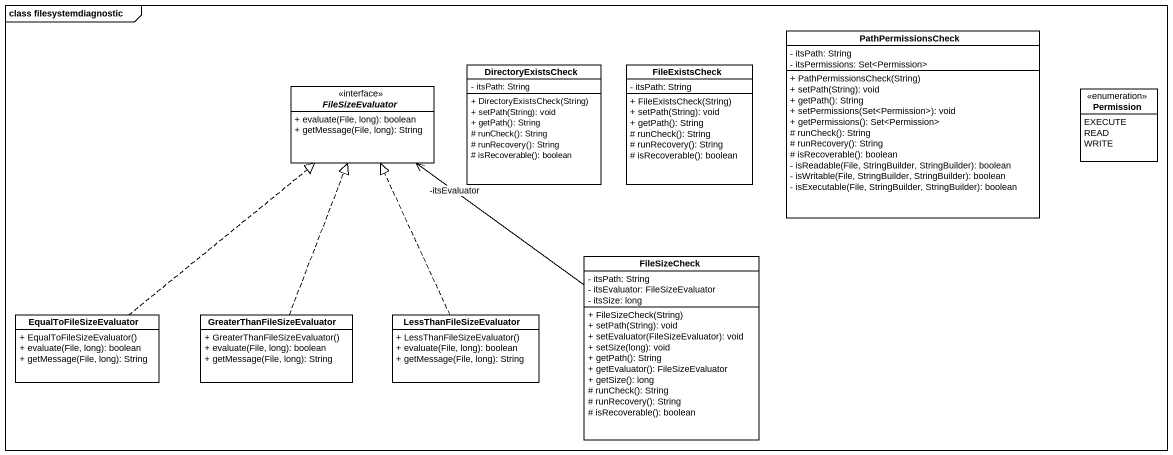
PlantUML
@startuml
mainframe class filesystemdiagnostic
hide circle
hide empty members
skinparam classAttributeIconSize 0
class PathPermissionsCheck {
  - itsPath: String
  - itsPermissions: Set<Permission>
  + PathPermissionsCheck(String)
  + setPath(String): void
  + getPath(): String
  + setPermissions(Set<Permission>): void
  + getPermissions(): Set<Permission>
  # runCheck(): String
  # runRecovery(): String
  # isRecoverable(): boolean
  - isReadable(File, StringBuilder, StringBuilder): boolean
  - isWritable(File, StringBuilder, StringBuilder): boolean
  - isExecutable(File, StringBuilder, StringBuilder): boolean
}
interface FileSizeEvaluator <<interface>> {
  + evaluate(File, long): boolean
  + getMessage(File, long): String
}
class DirectoryExistsCheck {
  - itsPath: String
  + DirectoryExistsCheck(String)
  + setPath(String): void
  + getPath(): String
  # runCheck(): String
  # runRecovery(): String
  # isRecoverable(): boolean
}
class FileExistsCheck {
  - itsPath: String
  + FileExistsCheck(String)
  + setPath(String): void
  + getPath(): String
  # runCheck(): String
  # runRecovery(): String
  # isRecoverable(): boolean
}
enum Permission {
  EXECUTE
  READ
  WRITE
}
class FileSizeCheck {
  - itsPath: String
  - itsEvaluator: FileSizeEvaluator
  - itsSize: long
  + FileSizeCheck(String)
  + setPath(String): void
  + setEvaluator(FileSizeEvaluator): void
  + setSize(long): void
  + getPath(): String
  + getEvaluator(): FileSizeEvaluator
  + getSize(): long
  # runCheck(): String
  # runRecovery(): String
  # isRecoverable(): boolean
}
class EqualToFileSizeEvaluator {
  + EqualToFileSizeEvaluator()
  + evaluate(File, long): boolean
  + getMessage(File, long): String
}
class GreaterThanFileSizeEvaluator {
  + GreaterThanFileSizeEvaluator()
  + evaluate(File, long): boolean
  + getMessage(File, long): String
}
class LessThanFileSizeEvaluator {
  + LessThanFileSizeEvaluator()
  + evaluate(File, long): boolean
  + getMessage(File, long): String
}
FileSizeCheck -up-> "-itsEvaluator" FileSizeEvaluator
EqualToFileSizeEvaluator .up.|> FileSizeEvaluator
GreaterThanFileSizeEvaluator .up.|> FileSizeEvaluator
LessThanFileSizeEvaluator .up.|> FileSizeEvaluator
@enduml
